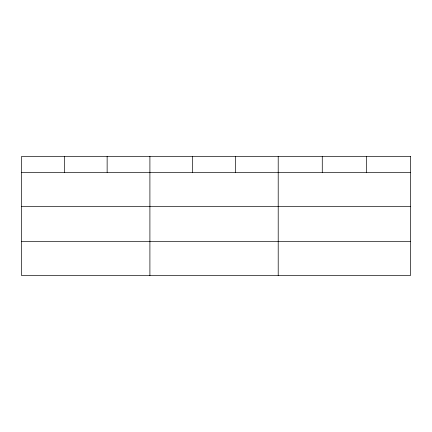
<?xml version="1.0" encoding="UTF-8"?>
<svg xmlns="http://www.w3.org/2000/svg" width="432" height="432" viewBox="0 0 432 432"><rect width="100%" height="100%" fill="white"/><g stroke="black" fill="none" stroke-linecap="round" stroke-linejoin="round"><path stroke-width="0.65" d="M21.6 172.4L410.4 172.4M21.6 206.458L410.4 206.458M21.6 241.542L410.4 241.542M366.336 156.4L366.336 172.4M322.272 156.4L322.272 172.4M278.208 156.4L278.208 275.6M235.44 156.4L235.44 172.4M192.672 156.4L192.672 172.4M149.904 156.4L149.904 275.6M107.136 156.4L107.136 172.4M64.368 156.4L64.368 172.4M410.4 156.4L21.6 156.4L21.6 275.6L410.4 275.6L410.4 156.4"/></g></svg>
